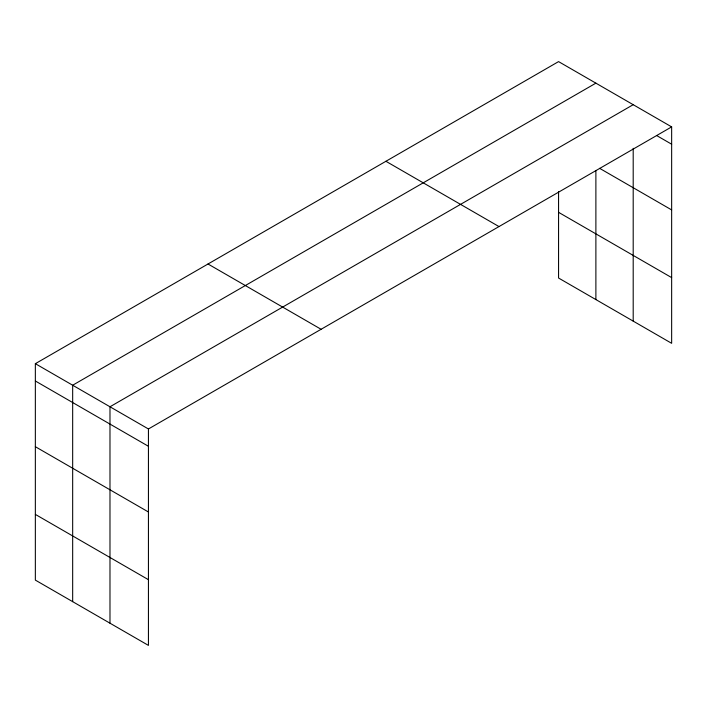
<?xml version="1.0" encoding="UTF-8"?>
<svg xmlns="http://www.w3.org/2000/svg" width="707" height="707" viewBox="0 0 707 707"><rect width="100%" height="100%" fill="white"/><g stroke="black" fill="none" stroke-linecap="round" stroke-linejoin="round"><path stroke-width="1.06" d="M633.198 148.293L633.198 321.119M558.565 191.579L558.565 278.028L671.65 343.319L671.65 126.889L558.565 61.606L35.35 363.681L35.35 580.111L148.435 645.394L148.435 428.972L35.35 363.681M595.886 83.152L72.671 385.227L72.671 601.648M633.198 104.698L109.983 406.772L109.983 623.194M148.435 428.972L671.65 126.889M656.644 135.541L671.65 144.21M599.616 168.328L671.65 209.917M558.565 212.321L671.65 277.612M385.907 161.284L498.992 226.576M208.008 263.994L321.093 329.285M35.35 380.993L148.435 446.285M35.35 446.7L148.435 511.992M35.35 514.396L148.435 579.687M595.886 170.537L595.886 299.574"/></g></svg>
